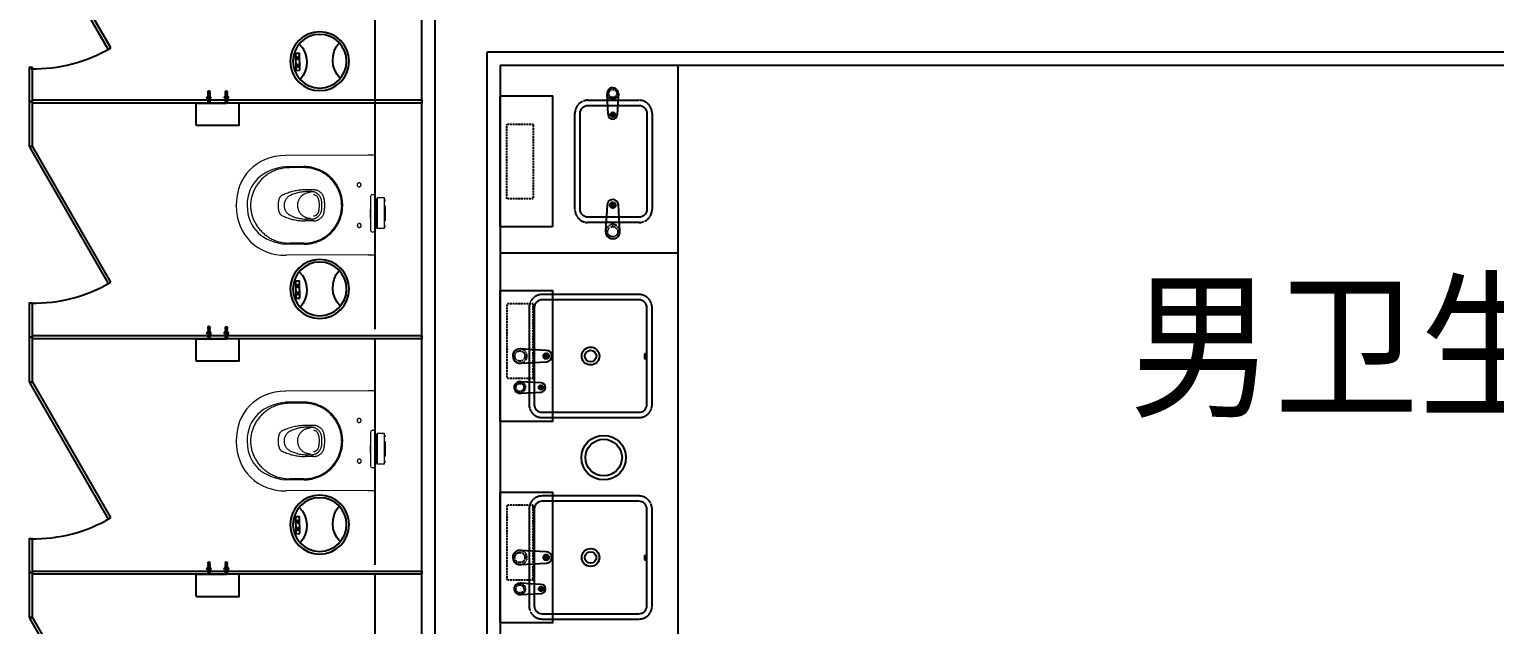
# Model space of a CAD drawing. Header units: millimetres. Extents: x 2508758 to 2608101, y 258149 to 386457.
# Drawn here: x 2526195 to 2531795, y 278274 to 280548 of the extents above; entities that cross this region are included whole.
import ezdxf

# ---------------------------------------------------------------- set-up
doc = ezdxf.new("R2010")
doc.units = ezdxf.units.MM
doc.header["$MEASUREMENT"] = 0
doc.linetypes.add('_DASH', pattern=[0.6, 0.4, -0.2])
doc.linetypes.add('DASH', pattern=[0.35, 0.25, -0.1])
doc.layers.get('0').update_dxf_attribs({"linetype": 'CONTINUOUS'})
for name, color, linetype in [('0-商铺线', 2, 'CONTINUOUS'), ('A-卫生洁具_隔断', 137, 'CONTINUOUS'), ('I-toilet', 3, 'CONTINUOUS'), ('I-toilet【卫生间】', 3, 'CONTINUOUS'), ('P-洁具', 137, 'CONTINUOUS'), ('w-洁具', 137, 'CONTINUOUS'), ('【立面、节点】尺寸标注', 3, 'CONTINUOUS'), ('完成面', 4, 'CONTINUOUS'), ('立面&节点', 7, 'CONTINUOUS')]:
    doc.layers.add(name, color=color, linetype=linetype)
doc.styles.add('黑体', font='simhei.ttf', dxfattribs={"width": 0.7})

# ---------------------------------------------------------------- blocks, each defined once
blk = doc.blocks.new('CXVCXBVCNVN')
at = {"layer": 'A-卫生洁具_隔断', "color": 8, "linetype": 'ByBlock'}
blk.add_arc((-67329.1, 427.2), 578.3, 268.8432, 300.5945, dxfattribs=at)
at = {"layer": 'w-洁具', "ltscale": 10}
blk.add_lwpolyline([(-67034.8, -70.6), (-67334.8, 449.1), (-67345.2, 443.1), (-67045.2, -76.6)], close=True, dxfattribs=at)
blk = doc.blocks.new('HG')
at = {"layer": 'P-洁具'}
blk.add_lwpolyline([(338885.7, 22093), (338950.5, 22093), (338950.5, 22077.7), (338885.7, 22077.7)], close=True, dxfattribs=at)
for centre, radius in [((338918.1, 22169.8), 112.5), ((338918.1, 22169.8), 102.5), ((338904.1, 22085.4), 4.28), ((338932.2, 22085.4), 4.28)]:
    blk.add_circle(centre, radius, dxfattribs=at)
for centre, start, end in [((338918.1, 22318.9), 226.7865, 313.2135), ((338918.1, 22020.7), 46.7865, 133.2135)]:
    blk.add_arc(centre, 99.4, start, end, dxfattribs=at)
blk = doc.blocks.new('XCVCCBVCVNB')
at = {"color": 3}
for points in [[(256542.9, 29652.9), (256460.5, 29652.9)], [(256460.5, 29652.9), (256460.5, 29537.3)], [(256542.7, 29652.9), (256542.8, 29652.9), (256542.8, 29652.9), (256542.8, 29652.9), (256542.9, 29652.9), (256543, 29652.9), (256543, 29652.9), (256543.1, 29652.9), (256543.1, 29652.9), (256543.2, 29652.9), (256543.3, 29652.9), (256543.3, 29652.9), (256543.4, 29652.9), (256543.4, 29652.8), (256543.5, 29652.8), (256543.6, 29652.8), (256543.6, 29652.8), (256543.6, 29652.8), (256543.7, 29652.8), (256543.7, 29652.7), (256543.8, 29652.7), (256543.8, 29652.7), (256543.9, 29652.7), (256544, 29652.6), (256544, 29652.6), (256544.1, 29652.6), (256544.1, 29652.5), (256544.2, 29652.5), (256544.2, 29652.5), (256544.3, 29652.4), (256544.3, 29652.4), (256544.4, 29652.4), (256544.4, 29652.3), (256544.4, 29652.3), (256544.5, 29652.3), (256544.5, 29652.2), (256544.6, 29652.2), (256544.6, 29652.1), (256544.7, 29652.1), (256544.7, 29652.1), (256544.7, 29652.1), (256544.8, 29652), (256544.8, 29652), (256544.9, 29651.9), (256544.9, 29651.9), (256544.9, 29651.8), (256545, 29651.8), (256545, 29651.7), (256545, 29651.7), (256545.1, 29651.6), (256545.1, 29651.6), (256545.1, 29651.5), (256545.2, 29651.5), (256545.2, 29651.4), (256545.2, 29651.4), (256545.3, 29651.3), (256545.3, 29651.3), (256545.3, 29651.2), (256545.3, 29651.2), (256545.3, 29651.2), (256545.3, 29651.1), (256545.4, 29651), (256545.4, 29651), (256545.4, 29650.9), (256545.4, 29650.9), (256545.4, 29650.8), (256545.4, 29650.7), (256545.5, 29650.7), (256545.5, 29650.6), (256545.5, 29650.6), (256545.5, 29650.5), (256545.5, 29650.4), (256545.5, 29650.4), (256545.5, 29650.4), (256545.5, 29650.3), (256545.5, 29650.3), (256545.5, 29650.2), (256545.5, 29650.1), (256545.5, 29650.1)], [(256545.5, 29650.1), (256545.5, 29490.7)], [(256460.5, 29487.9), (256460.5, 29537.3)], [(256542.7, 29487.9), (256460.5, 29487.9)], [(256460.5, 29487.9), (256460.5, 29487.8)], [(256545.5, 29490.7), (256545.5, 29490.7), (256545.5, 29490.6), (256545.5, 29490.6), (256545.5, 29490.5), (256545.5, 29490.4), (256545.5, 29490.4), (256545.5, 29490.4), (256545.5, 29490.3), (256545.5, 29490.3), (256545.5, 29490.2), (256545.5, 29490.1), (256545.4, 29490.1), (256545.4, 29490), (256545.4, 29490), (256545.4, 29489.9), (256545.4, 29489.8), (256545.4, 29489.8), (256545.3, 29489.7), (256545.3, 29489.7), (256545.3, 29489.6), (256545.3, 29489.6), (256545.3, 29489.5), (256545.3, 29489.5), (256545.2, 29489.4), (256545.2, 29489.4), (256545.2, 29489.3), (256545.1, 29489.3), (256545.1, 29489.2), (256545.1, 29489.2), (256545, 29489.1), (256545, 29489.1), (256545, 29489), (256544.9, 29489), (256544.9, 29488.9), (256544.9, 29488.9), (256544.8, 29488.8), (256544.8, 29488.8), (256544.7, 29488.8), (256544.7, 29488.7), (256544.7, 29488.7), (256544.6, 29488.7), (256544.6, 29488.6), (256544.5, 29488.6), (256544.5, 29488.6), (256544.4, 29488.5), (256544.4, 29488.5), (256544.4, 29488.4), (256544.3, 29488.4), (256544.3, 29488.4), (256544.2, 29488.3), (256544.2, 29488.3), (256544.1, 29488.3), (256544.1, 29488.2), (256544, 29488.2), (256544, 29488.2), (256543.9, 29488.2), (256543.8, 29488.1), (256543.8, 29488.1), (256543.7, 29488.1), (256543.7, 29488.1), (256543.6, 29488), (256543.6, 29488), (256543.6, 29488), (256543.5, 29488), (256543.4, 29488), (256543.4, 29488), (256543.3, 29487.9), (256543.3, 29487.9), (256543.2, 29487.9), (256543.1, 29487.9), (256543.1, 29487.9), (256543, 29487.9), (256543, 29487.9), (256542.9, 29487.9), (256542.8, 29487.9), (256542.8, 29487.9), (256542.8, 29487.9), (256542.7, 29487.9)], [(256545.5, 29490.7), (256545.5, 29490.6)]]:
    blk.add_lwpolyline(points, dxfattribs=at)
at = {"layer": 'I-toilet', "color": 8}
for points in [[(256414.1, 29604.2), (256419.1, 29607.1)], [(256414.1, 29604.2), (256414.1, 29604.1)], [(256419.6, 29600.9), (256414.1, 29604.2)], [(256414.5, 29607.9), (256416.5, 29608.5)], [(256414.5, 29607.9), (256414.5, 29605.6)], [(256414.5, 29605.6), (256414.6, 29605.6), (256414.7, 29605.7), (256414.8, 29605.8), (256414.9, 29605.8), (256415, 29605.9), (256415, 29605.9), (256415.1, 29606), (256415.2, 29606.1), (256415.3, 29606.1), (256415.4, 29606.2), (256415.5, 29606.3), (256415.6, 29606.3), (256415.7, 29606.4), (256415.8, 29606.4), (256415.9, 29606.5), (256416, 29606.6), (256416.1, 29606.6), (256416.2, 29606.7), (256416.3, 29606.7), (256416.4, 29606.7), (256416.5, 29606.8)], [(256414.5, 29604.8), (256414.5, 29605.6)], [(256414.5, 29604.8), (256446, 29604.8)], [(256414.5, 29603.5), (256414.5, 29600.3)], [(256416.5, 29603.5), (256414.5, 29603.5)], [(256416.5, 29599.7), (256414.5, 29600.3)], [(256416.5, 29608.5), (256418.3, 29608.5)], [(256416.5, 29608.5), (256416.5, 29606.8)], [(256416.5, 29606.8), (256460.1, 29606.8)], [(256416.5, 29604.8), (256416.5, 29603.5)], [(256416.5, 29603.5), (256446.8, 29603.5)], [(256416.5, 29603.5), (256416.5, 29599.7)], [(256418.3, 29599.7), (256416.5, 29599.7)], [(256418.3, 29608.5), (256418.3, 29607.3)], [(256418.3, 29607.3), (256420.2, 29607.3)], [(256418.3, 29600.9), (256418.3, 29599.7)], [(256420.2, 29600.9), (256418.3, 29600.9)], [(256419, 29603.5), (256419, 29604.8)], [(256419.1, 29607.1), (256419.6, 29607.4)], [(256419.6, 29607.4), (256419.1, 29607)], [(256419.1, 29607), (256419.1, 29607)], [(256419.6, 29607.4), (256420.3, 29607.4)], [(256419.6, 29600.9), (256419.6, 29607.4)], [(256419.6, 29607.1), (256419.6, 29607.4)], [(256460.1, 29600.9), (256419.6, 29600.9)], [(256420.2, 29607.3), (256421.5, 29608.5)], [(256421.5, 29599.7), (256420.2, 29600.9)], [(256420.3, 29607.4), (256460.1, 29607.4)], [(256421.5, 29608.5), (256423.4, 29608.5)], [(256423.4, 29599.7), (256421.5, 29599.7)], [(256423.2, 29606.8), (256425.3, 29604.8)], [(256423.4, 29608.5), (256423.4, 29607.3)], [(256423.4, 29607.3), (256425.3, 29607.3)], [(256423.4, 29600.9), (256423.4, 29599.7)], [(256425.3, 29607.3), (256426.6, 29608.5)], [(256426.6, 29599.7), (256425.3, 29600.9)], [(256426.6, 29608.5), (256428.5, 29608.5)], [(256428.5, 29599.7), (256426.6, 29599.7)], [(256428.5, 29608.5), (256428.5, 29607.3)], [(256428.5, 29607.3), (256430.4, 29607.3)], [(256428.5, 29600.9), (256428.5, 29599.7)], [(256430.4, 29607.3), (256431.6, 29608.5)], [(256431.6, 29599.7), (256430.4, 29600.9)], [(256431.6, 29608.5), (256433.5, 29608.5)], [(256433.5, 29599.7), (256431.6, 29599.7)], [(256441.2, 29613), (256433.5, 29608.6)], [(256433.5, 29607.4), (256441.8, 29612.1)], [(256433.5, 29608.5), (256433.5, 29608.1)], [(256433.5, 29608.1), (256433.5, 29607.3)], [(256433.5, 29607.3), (256435.5, 29607.3)], [(256433.5, 29600.9), (256433.5, 29599.7)], [(256433.5, 29600.9), (256441.8, 29596.2)], [(256441.2, 29595.2), (256433.5, 29599.7)], [(256434.6, 29606.8), (256436.6, 29604.8)], [(256435.5, 29607.3), (256436.7, 29608.5)], [(256436.7, 29599.7), (256435.5, 29600.9)], [(256436.7, 29608.5), (256460.1, 29608.5)], [(256460.1, 29599.7), (256436.7, 29599.7)], [(256438.7, 29600.9), (256437.9, 29600.9)], [(256441.3, 29600.9), (256439.2, 29600.9)], [(256441.8, 29612.1), (256441.2, 29613)], [(256441.8, 29596.2), (256441.2, 29595.2)], [(256442.2, 29600.9), (256441.3, 29600.9)], [(256444.7, 29600.9), (256442.6, 29600.9)], [(256445.5, 29600.9), (256444.7, 29600.9)], [(256446, 29606.8), (256447.2, 29605.6)], [(256446, 29604.8), (256446, 29604.8), (256446.1, 29604.9), (256446.1, 29604.9), (256446.1, 29605), (256446.2, 29605), (256446.2, 29605), (256446.3, 29605.1), (256446.3, 29605.1), (256446.3, 29605.1), (256446.3, 29605.2), (256446.4, 29605.2), (256446.4, 29605.3), (256446.5, 29605.3), (256446.5, 29605.3), (256446.6, 29605.4), (256446.6, 29605.4), (256446.7, 29605.4), (256446.7, 29605.5), (256446.8, 29605.5), (256446.8, 29605.6)], [(256446.8, 29604.8), (256446, 29604.8)], [(256460.1, 29605.6), (256446.8, 29605.6)], [(256446.8, 29605.6), (256446.8, 29604.8)], [(256446.8, 29604.8), (256446.8, 29604)], [(256460.1, 29604.5), (256459.8, 29604.5), (256459.4, 29604.4), (256459.1, 29604.4), (256458.7, 29604.4), (256458.4, 29604.3), (256458.1, 29604.3), (256457.8, 29604.3), (256457.4, 29604.2), (256457, 29604.2), (256456.7, 29604.2), (256456.4, 29604.2), (256456.1, 29604.2), (256455.7, 29604.2), (256455.3, 29604.1), (256455, 29604.1), (256454.7, 29604.1), (256454.4, 29604.1), (256454, 29604.1), (256453.7, 29604), (256453.3, 29604), (256453, 29604), (256452.6, 29604), (256452.3, 29604), (256452, 29604), (256451.6, 29604), (256451.2, 29604), (256450.9, 29604), (256450.6, 29604), (256450.3, 29604), (256449.9, 29604), (256449.5, 29604), (256449.2, 29604), (256448.9, 29604), (256448.5, 29604), (256448.2, 29604), (256447.9, 29604), (256447.5, 29604), (256447.2, 29604), (256446.8, 29604)], [(256446.8, 29604), (256446.8, 29603.5)], [(256457.3, 29606.8), (256458.6, 29605.6)], [(256460.1, 29606.8), (256460.1, 29608.5)], [(256460.1, 29605.6), (256460.1, 29606.8)], [(256460.1, 29605.6), (256460.1, 29604.5)], [(256460.1, 29599.7), (256460.1, 29604.5)], [(256414.1, 29537.3), (256419.2, 29540.2)], [(256419.7, 29534.1), (256414.1, 29537.3)], [(256414.6, 29541.1), (256416.5, 29541.7)], [(256414.6, 29541.1), (256414.6, 29538.7)], [(256414.6, 29538.7), (256414.7, 29538.8), (256414.8, 29538.9), (256414.9, 29538.9), (256415, 29539), (256415, 29539.1), (256415.1, 29539.1), (256415.2, 29539.2), (256415.3, 29539.2), (256415.4, 29539.3), (256415.5, 29539.4), (256415.6, 29539.4), (256415.7, 29539.5), (256415.8, 29539.5), (256415.8, 29539.6), (256415.9, 29539.7), (256416, 29539.7), (256416.1, 29539.8), (256416.2, 29539.8), (256416.3, 29539.9), (256416.4, 29539.9), (256416.5, 29540)], [(256414.6, 29537.9), (256414.6, 29538.7)], [(256414.6, 29537.9), (256446.1, 29537.9)], [(256414.6, 29536.6), (256414.6, 29533.5)], [(256416.5, 29536.6), (256414.6, 29536.6)], [(256416.5, 29532.9), (256414.6, 29533.5)], [(256416.5, 29541.7), (256418.4, 29541.7)], [(256416.5, 29541.7), (256416.5, 29540)], [(256416.5, 29540), (256460.2, 29540)], [(256416.5, 29537.9), (256416.5, 29536.6)], [(256416.5, 29536.6), (256416.5, 29532.9)], [(256416.5, 29536.6), (256446.9, 29536.6)], [(256418.4, 29532.9), (256416.5, 29532.9)], [(256418.4, 29541.7), (256418.4, 29540.5)], [(256418.4, 29540.5), (256420.3, 29540.5)], [(256418.4, 29534.1), (256418.4, 29532.9)], [(256420.3, 29534.1), (256418.4, 29534.1)], [(256419.7, 29540.5), (256419.1, 29540.2)], [(256419.1, 29540.2), (256419.2, 29540.2)], [(256419.1, 29536.6), (256419.1, 29537.9)], [(256419.2, 29540.3), (256419.7, 29540.5)], [(256419.7, 29540.5), (256420.4, 29540.5)], [(256419.7, 29534.1), (256419.7, 29540.5)], [(256419.7, 29540.2), (256419.7, 29540.5)], [(256460.2, 29534.1), (256419.7, 29534.1)], [(256420.3, 29540.5), (256421.6, 29541.7)], [(256421.6, 29532.9), (256420.3, 29534.1)], [(256420.4, 29540.5), (256460.2, 29540.5)], [(256421.6, 29541.7), (256423.5, 29541.7)], [(256423.5, 29532.9), (256421.6, 29532.9)], [(256423.3, 29540), (256425.4, 29537.9)], [(256423.5, 29541.7), (256423.5, 29540.5)], [(256423.5, 29540.5), (256425.4, 29540.5)], [(256423.5, 29534.1), (256423.5, 29532.9)], [(256425.4, 29540.5), (256426.6, 29541.7)], [(256426.6, 29532.9), (256425.4, 29534.1)], [(256426.6, 29541.7), (256428.5, 29541.7)], [(256428.5, 29532.9), (256426.6, 29532.9)], [(256428.5, 29541.7), (256428.5, 29540.5)], [(256428.5, 29540.5), (256430.5, 29540.5)], [(256428.5, 29534.1), (256428.5, 29532.9)], [(256430.5, 29540.5), (256431.7, 29541.7)], [(256431.7, 29532.9), (256430.5, 29534.1)], [(256431.7, 29541.7), (256433.6, 29541.7)], [(256433.6, 29532.9), (256431.7, 29532.9)], [(256441.3, 29546.2), (256433.6, 29541.8)], [(256433.6, 29540.5), (256441.8, 29545.3)], [(256433.6, 29541.7), (256433.6, 29541.3)], [(256433.6, 29541.3), (256433.6, 29540.5)], [(256433.6, 29540.5), (256435.5, 29540.5)], [(256433.6, 29534.1), (256433.6, 29532.9)], [(256433.6, 29534.1), (256441.8, 29529.4)], [(256441.3, 29528.4), (256433.6, 29532.9)], [(256434.7, 29540), (256436.7, 29537.9)], [(256435.5, 29540.5), (256436.8, 29541.7)], [(256436.8, 29532.9), (256435.5, 29534.1)], [(256436.8, 29541.7), (256460.2, 29541.7)], [(256460.2, 29532.9), (256436.8, 29532.9)], [(256438.8, 29534.1), (256438, 29534.1)], [(256441.3, 29534.1), (256439.3, 29534.1)], [(256441.8, 29545.3), (256441.3, 29546.2)], [(256442.2, 29534.1), (256441.3, 29534.1)], [(256441.8, 29529.4), (256441.3, 29528.4)], [(256444.8, 29534.1), (256442.7, 29534.1)], [(256445.6, 29534.1), (256444.8, 29534.1)], [(256446, 29540), (256447.3, 29538.7)], [(256446.1, 29537.9), (256446.1, 29538), (256446.1, 29538), (256446.2, 29538.1), (256446.2, 29538.1), (256446.3, 29538.2), (256446.3, 29538.2), (256446.3, 29538.2), (256446.3, 29538.3), (256446.4, 29538.3), (256446.4, 29538.3), (256446.5, 29538.4), (256446.5, 29538.4), (256446.6, 29538.5), (256446.6, 29538.5), (256446.7, 29538.5), (256446.7, 29538.6), (256446.8, 29538.6), (256446.8, 29538.6), (256446.9, 29538.7), (256446.9, 29538.7)], [(256446.9, 29537.9), (256446.1, 29537.9)], [(256446.9, 29538.7), (256446.9, 29537.9)], [(256460.2, 29538.7), (256446.9, 29538.7)], [(256446.9, 29537.9), (256446.9, 29537.2)], [(256460.2, 29537.7), (256459.9, 29537.6), (256459.5, 29537.6), (256459.2, 29537.6), (256458.8, 29537.5), (256458.5, 29537.5), (256458.2, 29537.5), (256457.8, 29537.4), (256457.5, 29537.4), (256457.1, 29537.4), (256456.8, 29537.4), (256456.4, 29537.4), (256456.1, 29537.3), (256455.8, 29537.3), (256455.4, 29537.3), (256455.1, 29537.3), (256454.7, 29537.3), (256454.4, 29537.2), (256454.1, 29537.2), (256453.7, 29537.2), (256453.4, 29537.2), (256453, 29537.2), (256452.7, 29537.2), (256452.4, 29537.2), (256452, 29537.1), (256451.7, 29537.1), (256451.3, 29537.1), (256451, 29537.1), (256450.6, 29537.1), (256450.3, 29537.1), (256450, 29537.1), (256449.6, 29537.1), (256449.3, 29537.1), (256448.9, 29537.1), (256448.6, 29537.1), (256448.3, 29537.1), (256447.9, 29537.1), (256447.6, 29537.1), (256447.2, 29537.1), (256446.9, 29537.2)], [(256446.9, 29537.2), (256446.9, 29536.6)], [(256457.4, 29540), (256458.6, 29538.7)], [(256460.2, 29540), (256460.2, 29541.7)], [(256460.2, 29538.7), (256460.2, 29540)], [(256460.2, 29538.7), (256460.2, 29537.7)], [(256460.2, 29532.9), (256460.2, 29537.7)]]:
    blk.add_lwpolyline(points, dxfattribs=at)
blk = doc.blocks.new('CW763FVB')
at = {"layer": 'w-洁具', "lineweight": 9}
blk.add_line((101.3, 190.3), (99.7, -190.3), dxfattribs=at)
for points in [[(125.8, 190.4), (101.3, 190.3)], [(125.8, 190.4), (439.8, 190.4)], [(370.8, 148.2), (366.7, 148.2), (362.6, 148), (358.4, 147.8), (354.3, 147.3), (350.2, 146.8), (346, 146.1), (341.9, 145.4), (337.9, 144.5), (333.8, 143.5), (329.8, 142.4), (325.9, 141.3), (321.9, 140), (318, 138.5), (314.2, 136.9), (310.4, 135.4), (306.6, 133.6), (302.9, 131.7), (299.2, 129.8), (295.7, 127.7), (292.1, 125.5), (288.6, 123.3), (285.2, 120.9), (281.8, 118.5), (278.6, 115.9), (275.3, 113.2), (272.2, 110.6), (269.2, 107.8), (266.2, 104.9), (263.3, 101.8), (260.5, 98.8), (257.8, 95.7), (255.1, 92.4), (252.5, 89.1), (250.1, 85.7), (247.7, 82.4), (245.5, 78.9), (243.4, 75.3), (241.3, 71.7), (239.4, 68.1), (237.5, 64.3), (235.8, 60.6), (234.1, 56.7), (232.5, 52.9), (231.1, 49), (229.9, 45), (228.6, 41), (227.5, 37), (226.5, 33), (225.6, 29), (225, 24.8), (224.3, 20.7), (223.7, 16.5), (223.4, 12.4), (223.1, 8.3), (222.8, 4.1), (222.8, 0)], [(370.8, 144.2), (366.8, 144.2), (362.8, 144), (358.8, 143.8), (354.7, 143.3), (350.7, 142.9), (346.7, 142.2), (342.7, 141.5), (338.8, 140.6), (334.9, 139.6), (330.9, 138.6), (327, 137.4), (323.2, 136.2), (319.5, 134.8), (315.8, 133.2), (312, 131.7), (308.4, 130), (304.7, 128.1), (301.1, 126.2), (297.7, 124.2), (294.2, 122.2), (290.8, 120), (287.5, 117.6), (284.3, 115.3), (281, 112.8), (277.9, 110.2), (274.9, 107.5), (271.9, 104.9), (269, 102), (266.2, 99), (263.5, 96.1), (260.8, 93), (258.2, 90), (255.8, 86.8), (253.4, 83.5), (251.1, 80.2), (248.9, 76.7), (246.8, 73.3), (244.8, 69.7), (242.9, 66.2), (241, 62.6), (239.4, 58.9), (237.8, 55.2), (236.4, 51.4), (234.9, 47.6), (233.7, 43.8), (232.4, 39.9), (231.4, 36), (230.4, 32.1), (229.6, 28.2), (228.9, 24.1), (228.2, 20.1), (227.7, 16.1), (227.3, 12.1), (227.1, 8), (226.8, 4), (226.8, 0)], [(370.8, 148.2), (439.9, 148.2)], [(370.8, 144.2), (426.1, 144.2)], [(563.6, 54.1), (561.8, 57.9), (560, 61.6), (558.1, 65.3), (556.1, 68.9), (554, 72.4), (551.8, 76), (549.4, 79.4), (547.1, 82.8), (544.6, 86.1), (542, 89.3), (539.4, 92.6), (536.6, 95.6), (533.7, 98.6), (530.8, 101.6), (527.8, 104.4), (524.7, 107.2), (521.6, 109.9), (518.4, 112.5), (515, 114.9), (511.7, 117.4), (508.2, 119.7), (504.7, 122), (501.2, 124.1), (497.6, 126.1), (493.9, 128), (490.2, 129.8), (486.4, 131.6), (482.6, 133.1), (478.7, 134.7), (474.8, 136), (470.9, 137.4), (467, 138.6), (463, 139.6), (458.9, 140.6), (454.9, 141.4), (450.8, 142.2), (446.7, 142.9), (442.6, 143.3), (438.5, 143.8), (434.4, 144), (430.2, 144.2), (426.1, 144.2)], [(151.7, 78.1), (151.7, 78.1)], [(167.3, 77.6), (167.3, 78.6), (167.1, 79.5), (166.9, 80.3), (166.4, 81.2), (166, 81.9), (165.4, 82.6), (164.7, 83.3), (164.1, 83.9), (163.3, 84.3), (162.5, 84.6), (161.6, 85), (160.7, 85.1), (159.8, 85.2), (158.9, 85.1), (158, 85), (157.2, 84.6), (156.4, 84.3), (155.6, 83.9), (154.8, 83.3), (154.3, 82.6), (153.7, 81.9), (153.1, 81.2), (152.8, 80.3), (152.6, 79.5), (152.4, 78.6), (152.4, 77.6), (152.4, 76.7), (152.6, 75.8), (152.8, 75), (153.1, 74.1), (153.7, 73.3), (154.3, 72.7), (154.8, 72), (155.6, 71.4), (156.4, 71), (157.2, 70.7), (158, 70.3), (158.9, 70.2), (159.8, 70.1), (160.7, 70.2), (161.6, 70.3), (162.5, 70.7), (163.3, 71), (164.1, 71.4), (164.7, 72), (165.4, 72.7), (166, 73.3), (166.4, 74.1), (166.9, 75), (167.1, 75.8), (167.3, 76.7), (167.3, 77.6)], [(333.4, 59.1), (331.3, 59), (329.1, 58.9), (326.9, 58.6), (324.8, 58.1), (322.7, 57.7), (320.6, 57), (318.5, 56.2), (316.5, 55.3), (314.6, 54.4), (312.7, 53.3), (310.8, 52.2), (309.2, 50.9), (307.5, 49.5), (305.8, 48.1), (304.3, 46.5), (302.8, 44.9), (301.5, 43.2), (300.2, 41.5), (299.1, 39.6), (298, 37.7), (297, 35.8), (296.2, 33.7), (295.4, 31.6), (294.9, 29.6), (294.3, 27.5)], [(333.4, 59.1), (366.1, 59.1)], [(455.3, 38.1), (450.9, 40.2), (446.4, 42.3), (442, 44.2), (437.5, 45.9), (432.9, 47.6), (428.2, 49.2), (423.7, 50.6), (419, 52), (414.3, 53.2), (409.6, 54.3), (404.8, 55.3), (400, 56.2), (395.2, 57), (390.4, 57.6), (385.6, 58.1), (380.7, 58.6), (375.8, 58.9), (370.9, 59), (366.1, 59.1)], [(294.3, 27.5), (293.5, 23.6), (292.9, 19.7), (292.3, 15.8), (292, 11.8), (291.6, 7.9), (291.4, 3.9), (291.4, 0)], [(303.8, 19.8), (303.1, 16.4), (302.7, 13.1), (302.2, 9.7), (302, 6.9)], [(302.1, 8.3), (302.4, -10.7), (302.8, -14.2), (303.4, -17.6), (304, -20.9)], [(312.6, 38.5), (312.5, 38.3), (311.2, 36.7), (309.9, 34.9), (308.7, 33), (307.7, 31.1), (306.7, 29.2), (305.9, 27.2), (305.1, 25), (304.5, 23), (304, 20.9)], [(315.5, 25.7), (314.7, 22.6), (314, 19.4), (313.3, 16.2), (312.7, 13), (312.4, 9.7), (312.1, 6.5), (311.8, 3.3), (311.8, 0), (311.8, -3.2), (312.1, -6.5), (312.4, -9.8), (312.7, -13.1), (313.3, -16.2), (314, -19.4), (314.7, -22.6), (315.5, -25.8)], [(316.9, 42.7), (315.5, 41.5), (312.6, 38.5)], [(334.7, 40), (333.2, 40), (331.7, 39.8), (330.3, 39.6), (328.8, 39.1), (327.4, 38.7), (326, 38), (324.7, 37.3), (323.4, 36.5), (322.2, 35.7), (321, 34.7), (320, 33.5), (319, 32.4), (318.1, 31.2), (317.3, 30), (316.6, 28.6), (316.1, 27.2), (315.5, 25.7)], [(324.2, 47.8), (320.6, 45.6), (316.9, 42.7)], [(343.1, 52.5), (341, 52.5), (338.8, 52.3), (336.6, 52.1), (334.5, 51.6), (332.4, 51.1), (330.3, 50.4), (328.3, 49.7), (326.3, 48.9), (324.4, 47.8), (324.2, 47.8)], [(343.1, 52.5), (358.4, 52.5)], [(395.8, -1), (395.7, 1.3), (395.6, 3.8), (395.3, 6.1), (394.9, 8.5), (394.4, 10.8), (393.8, 13.1), (393, 15.4), (392.3, 17.7), (391.3, 19.8), (390.3, 21.9), (389.1, 24), (387.9, 26), (386.6, 28.1), (385.1, 30), (383.6, 31.7), (382, 33.5), (380.3, 35.2), (378.5, 36.9), (376.7, 38.3), (374.8, 39.8), (372.8, 41.1), (370.8, 42.4), (368.7, 43.5), (366.6, 44.6), (364.5, 45.5), (362.2, 46.3), (359.9, 47.1), (357.6, 47.6), (355.3, 48.2), (353, 48.5), (350.6, 48.8), (348.1, 49.1), (345.8, 49.1)], [(345.8, -49.1), (348.1, -49.1), (350.6, -48.9), (353, -48.6), (355.3, -48.2), (357.6, -47.7), (359.9, -47.1), (362.2, -46.4), (364.5, -45.5), (366.6, -44.6), (368.7, -43.5), (370.8, -42.4), (372.8, -41.1), (374.8, -39.8), (376.7, -38.3), (378.5, -36.9), (380.3, -35.2), (382, -33.6), (383.6, -31.9), (385.1, -30), (386.6, -28.1), (387.9, -26), (389.1, -24), (390.3, -21.9), (391.3, -19.8), (392.3, -17.7), (393, -15.4), (393.8, -13.1), (394.4, -10.8), (394.9, -8.5), (395.3, -6.2), (395.6, -3.8), (395.7, -1.3), (395.8, 1)], [(384.1, 50.3), (383.2, 50.5), (379.2, 51.1), (375, 51.6), (370.8, 52.1), (366.7, 52.3), (362.6, 52.5), (358.4, 52.5)], [(392.9, 48.5), (387.4, 49.7), (384.1, 50.3)], [(398.8, 47.1), (395.5, 48), (392.9, 48.5)], [(422.9, 38), (419.1, 39.7), (415.3, 41.4), (411.4, 42.9), (407.5, 44.3), (403.5, 45.6), (399.5, 46.8), (398.8, 47.1)], [(422.2, -38.3), (424.2, -37.4), (426.1, -36.3), (427.9, -35.1), (429.7, -33.9), (431.5, -32.5), (433.2, -31.1), (434.7, -29.6), (436.2, -28.1), (437.6, -26.4), (439, -24.6), (440.2, -22.8), (441.3, -20.9), (442.3, -19), (443.2, -17), (444.1, -15), (444.8, -13), (445.4, -10.9), (445.9, -8.7), (446.3, -6.6), (446.5, -4.4), (446.8, -2.2), (446.8, 0), (446.8, 2.1), (446.5, 4.4), (446.3, 6.5), (445.9, 8.7), (445.4, 10.8), (444.8, 12.9), (444.1, 15), (443.2, 17), (442.3, 19), (441.3, 20.9), (440.2, 22.8), (439, 24.6), (437.6, 26.3), (436.2, 27.9), (434.7, 29.6), (433.2, 31.1), (431.5, 32.5), (429.7, 33.9), (427.9, 35.1), (426.1, 36.3), (424.2, 37.3), (422.2, 38.3)], [(465.2, 26.8), (464.6, 28.3), (464, 29.6), (463.2, 31), (462.3, 32.3), (461.3, 33.4), (460.3, 34.5), (459.1, 35.6), (457.9, 36.5), (456.6, 37.3), (455.3, 38.1)], [(469.8, 0), (469.8, 3), (469.6, 6), (469.3, 9.1), (468.9, 12.1), (468.3, 15.1), (467.8, 18.1), (467, 21), (466.2, 24), (465.2, 26.8)], [(574.8, 0), (574.8, 3.9), (574.6, 7.9), (574.3, 11.8), (573.9, 15.9), (573.3, 19.8), (572.8, 23.7), (572, 27.6), (571.1, 31.5), (570.1, 35.3), (569.1, 39.1), (567.9, 42.9), (566.5, 46.7), (565.1, 50.4), (563.6, 54.1)], [(629.8, 0.2), (629.8, 0.2)], [(222.8, 0), (222.8, -4.1), (223.1, -8.3), (223.4, -12.5), (223.7, -16.7), (224.3, -20.7), (224.9, -24.8), (225.6, -29), (226.5, -33), (227.5, -37), (228.6, -41), (229.9, -45), (231.1, -49), (232.5, -52.9), (234.1, -56.8), (235.8, -60.6), (237.5, -64.4), (239.4, -68.1), (241.3, -71.8), (243.4, -75.3), (245.5, -78.9), (247.7, -82.4), (250.1, -85.9), (252.5, -89.2), (255.1, -92.4), (257.8, -95.7), (260.5, -98.8), (263.3, -101.8), (266.2, -104.9), (269.2, -107.8), (272.2, -110.6), (275.3, -113.3), (278.6, -115.9), (281.8, -118.5), (285.2, -121), (288.6, -123.3), (292.1, -125.5), (295.7, -127.7), (299.2, -129.8), (302.9, -131.7), (306.6, -133.6), (310.4, -135.4), (314.2, -137), (318, -138.5), (321.9, -140), (325.9, -141.3), (329.8, -142.5), (333.8, -143.5), (337.9, -144.5), (341.9, -145.4), (346, -146.2), (350.2, -146.8), (354.3, -147.3), (358.4, -147.8), (362.6, -148), (366.7, -148.2), (370.8, -148.2)], [(226.8, 0), (226.8, -4.1), (227.1, -8.3), (227.4, -12.4), (227.7, -16.5), (228.3, -20.7), (229, -24.8), (229.8, -28.8), (230.6, -32.9), (231.7, -36.9), (232.8, -40.9), (234, -44.8), (235.3, -48.7), (236.8, -52.7), (238.4, -56.6), (240, -60.3), (241.8, -64.1), (243.7, -67.8), (245.7, -71.3), (247.7, -74.9)], [(291.4, 0), (291.4, -3.9), (291.6, -8), (292, -11.8), (292.3, -15.8), (292.9, -19.7), (293.5, -23.6), (294.3, -27.5)], [(294.3, -27.5), (294.9, -29.6), (295.4, -31.6), (296.2, -33.6), (297, -35.7), (298, -37.7), (299, -39.5), (300.1, -41.4), (301.5, -43.2), (302.8, -44.8), (304.1, -46.4), (305.7, -48), (307.3, -49.4), (309, -50.8), (310.7, -52), (312.5, -53.2), (314.4, -54.3), (316.3, -55.2), (318.3, -56.1), (320.3, -56.9), (322.3, -57.6), (324.5, -58.1), (326.6, -58.5), (328.7, -58.8)], [(304, -20.9), (304.5, -23), (305.1, -25), (305.9, -27.2), (306.7, -29.2), (307.7, -31.1), (308.7, -33), (309.9, -34.9), (311.2, -36.7), (312.5, -38.3), (314, -40), (315.5, -41.5), (317.1, -42.9), (318.8, -44.4), (320.6, -45.6), (322.5, -46.8), (324.4, -47.8), (326.3, -48.9), (328.3, -49.8), (330.3, -50.5), (332.4, -51.1), (334.5, -51.6), (336.6, -52.1), (338.8, -52.3), (341, -52.5), (343.1, -52.7)], [(315.5, -25.8), (316.1, -27.2), (316.6, -28.6), (317.3, -30), (318.1, -31.2), (319, -32.4), (320, -33.6), (321, -34.7), (322.2, -35.7), (323.4, -36.6), (324.7, -37.4), (326, -38.1), (327.4, -38.7), (328.8, -39.1), (330.3, -39.6), (331.7, -39.8), (333.2, -40), (334.7, -40.1)], [(342.9, -52.7), (339.8, -52.7)], [(343.1, -52.7), (358.4, -52.7)], [(358.4, -52.7), (362.6, -52.5), (366.7, -52.3), (370.8, -52.1), (375, -51.6), (379.2, -51.2), (383.2, -50.5), (387.4, -49.8), (391.5, -48.9), (395.5, -48), (399.5, -46.8), (403.6, -45.6), (407.5, -44.3), (411.4, -42.9), (415.3, -41.4), (419.1, -39.7), (422.9, -38)], [(366.1, -59.2), (370.9, -59), (375.9, -58.9), (380.7, -58.6), (385.6, -58.1), (390.4, -57.7), (395.2, -57), (400, -56.2), (404.8, -55.3), (409.6, -54.3), (414.3, -53.2), (419, -52), (423.7, -50.6), (428.2, -49.2), (432.9, -47.6), (437.5, -45.9), (442, -44.2), (446.4, -42.3), (450.9, -40.3), (455.3, -38.1)], [(422.1, -38.3), (420.3, -39.3)], [(426.1, -144.3), (430.2, -144.2), (434.4, -144), (438.5, -143.8), (442.6, -143.3), (446.7, -142.9), (450.8, -142.2), (454.9, -141.5), (458.9, -140.6), (463, -139.6), (467, -138.6), (470.9, -137.4), (474.8, -136), (478.7, -134.7), (482.6, -133.1), (486.4, -131.6), (490.2, -129.9), (493.9, -128), (497.6, -126.1), (501.2, -124.1), (504.7, -122), (508.2, -119.7), (511.7, -117.4), (515, -115), (518.4, -112.5), (521.6, -109.9), (524.7, -107.2), (527.7, -104.4), (530.8, -101.6), (533.7, -98.6), (536.6, -95.6), (539.4, -92.6), (542, -89.3), (544.6, -86.1), (547.1, -82.8), (549.4, -79.5), (551.8, -76), (554, -72.5), (556.1, -68.9), (558.1, -65.3), (560, -61.6), (561.8, -57.9), (563.6, -54.1)], [(455.3, -38.1), (456.6, -37.4), (457.9, -36.6), (459.1, -35.6), (460.3, -34.5), (461.3, -33.4), (462.3, -32.3), (463.2, -31), (464, -29.7), (464.6, -28.3), (465.2, -26.8)], [(465.2, -26.8), (466.2, -24), (467, -21.1), (467.8, -18.1), (468.3, -15.1), (468.9, -12.2), (469.3, -9.2), (469.6, -6), (469.8, -3), (469.8, 0)], [(563.6, -54.1), (565.1, -50.4), (566.5, -46.7), (567.9, -42.9), (569.1, -39.2), (570.1, -35.3), (571.1, -31.5), (572, -27.6), (572.8, -23.7), (573.3, -19.8), (573.9, -15.9), (574.3, -12), (574.6, -7.9), (574.8, -4), (574.8, 0)], [(587.8, 0), (587.8, 0)], [(587.8, 0), (587.8, 0)], [(629.8, -0.2), (629.8, -2.1)], [(167.3, -77.7), (167.3, -76.7), (167.1, -75.8), (166.9, -75), (166.4, -74.1), (166, -73.3), (165.4, -72.7), (164.7, -72), (164.1, -71.4), (163.3, -71), (162.5, -70.7), (161.6, -70.3), (160.7, -70.2), (159.8, -70.1), (158.9, -70.2), (158, -70.3), (157.2, -70.7), (156.4, -71), (155.6, -71.4), (154.8, -72), (154.3, -72.7), (153.7, -73.3), (153.1, -74.1), (152.8, -75), (152.6, -75.8), (152.4, -76.7), (152.4, -77.7), (152.4, -78.6), (152.6, -79.5), (152.8, -80.3), (153.1, -81.2), (153.7, -81.9), (154.3, -82.6), (154.8, -83.3), (155.6, -83.9), (156.4, -84.3), (157.2, -84.6), (158, -85), (158.9, -85.1), (159.8, -85.2), (160.7, -85.1), (161.6, -85), (162.5, -84.6), (163.3, -84.3), (164.1, -83.9), (164.7, -83.3), (165.4, -82.6), (166, -81.9), (166.4, -81.2), (166.9, -80.3), (167.1, -79.5), (167.3, -78.6), (167.3, -77.7)], [(247.7, -74.9), (250.1, -78.6), (252.4, -82.2), (255, -85.6), (257.6, -89.1), (260.2, -92.4), (263, -95.7), (265.9, -98.9)], [(265.9, -98.9), (268.8, -101.8), (271.6, -104.6), (274.7, -107.4), (277.7, -110.1), (280.8, -112.7), (284, -115.1), (287.3, -117.5), (290.6, -119.8), (294.1, -122.1), (297.4, -124.2), (301, -126.2), (304.6, -128.1), (308.2, -129.9), (311.8, -131.6), (315.5, -133.3), (319.3, -134.7), (323.1, -136.2), (327, -137.4), (330.8, -138.6), (334.8, -139.6), (338.7, -140.6), (342.7, -141.5), (346.6, -142.2), (350.6, -142.9), (354.6, -143.3), (358.6, -143.8), (362.8, -144), (366.8, -144.2), (370.8, -144.3)], [(328.7, -58.8), (331.1, -59), (333.4, -59.2)], [(333.4, -59.2), (366.1, -59.2)], [(370.8, -144.3), (426.1, -144.3)], [(370.8, -148.2), (439.9, -148.2)], [(99.7, -190.3), (125.8, -190.4)], [(125.8, -190.4), (439.8, -190.4)]]:
    blk.add_lwpolyline(points, dxfattribs=at)
for points in [[(629.8, 0), (629.8, 113.6), (548, 190.4), (439.9, 190.4)], [(587.8, 0), (587.8, 88.1), (526.4, 139.8), (439.8, 148.2)], [(439.9, -190.4), (554.9, -190.4), (629.8, -108.2), (629.8, 0)], [(439.9, -148.2), (526.4, -139.8), (587.9, -86.9), (587.9, 0)]]:
    blk.add_open_spline(points, degree=3, dxfattribs=at)
blk = doc.blocks.new('cxvcbcbvn')
at = {"layer": 'w-洁具', "color": 137, "lineweight": 9}
for points in [[(101344.7, 29923.4), (101342.8, 29923.4), (101342.8, 29916.4), (101345.1, 29916.4)], [(101370.9, 29930.5), (101345.1, 29930.5), (101345.1, 29812.1), (101370.9, 29812.1), (101370.9, 29930.5)], [(101375.5, 29906.7), (101372.8, 29906.7), (101372.8, 29899.5), (101376, 29899.5)], [(101377.7, 29924), (101377.7, 29926.3), (101373.3, 29926.3), (101373.3, 29913.8), (101375.7, 29913.8)], [(101380.6, 29923.8), (101376, 29923.8), (101376, 29817.2), (101381, 29817.2)], [(101388.3, 29943), (101382.9, 29943), (101381.9, 29943), (101381.2, 29943), (101381, 29943)], [(101381, 29943), (101381, 29942.6), (101381, 29941.7), (101381, 29940.3), (101381, 29938.1), (101381, 29935.6), (101381, 29932.6), (101381, 29929.1), (101381, 29925.3), (101381, 29921.1), (101381, 29916.4), (101381, 29906.5), (101381, 29895.6), (101381, 29884.1), (101381, 29860.6), (101381, 29848.9), (101381, 29837.9), (101381, 29827.7), (101381, 29822.9), (101381, 29818.5), (101381, 29814.5), (101381, 29810.8), (101381, 29807.5), (101381, 29804.7), (101381, 29802.2), (101381, 29800.5), (101381, 29799.2), (101381, 29798.6)], [(101344.7, 29899.5), (101341.6, 29899.5), (101341.6, 29842.5), (101345.1, 29842.5)], [(101397.8, 29884.2), (101397.6, 29884.6), (101397.2, 29884.7)], [(101397.8, 29884.2), (101397.6, 29884.6), (101397.2, 29884.7)], [(101397.2, 29851.7), (101397.6, 29851.8), (101397.8, 29852.2)], [(101397.2, 29851.7), (101397.6, 29851.8), (101397.8, 29852.2)], [(101397.8, 29853.4), (101397.8, 29885.3)], [(101397.8, 29885.3), (101397.8, 29853.4)], [(101344.7, 29824.6), (101342.8, 29824.6), (101342.8, 29817.5), (101345.1, 29817.5)], [(101375.1, 29841.8), (101372.8, 29841.8), (101372.8, 29834.8), (101375.8, 29834.8)], [(101377.4, 29817.1), (101377.4, 29815), (101373.3, 29815), (101373.3, 29828.3), (101375.7, 29828.3)], [(101381, 29798.6), (101381.2, 29798.5), (101382.1, 29798.5), (101383.4, 29798.5), (101386.6, 29798.5), (101389.6, 29798.5), (101390.6, 29798.5)]]:
    blk.add_lwpolyline(points, dxfattribs=at)
for points in [[(101395.9, 29935.9), (101395.4, 29940.5), (101392.7, 29943.1), (101388.3, 29943)], [(101395.9, 29805.1), (101395.9, 29848.7), (101395.9, 29892.3), (101395.9, 29935.9)], [(101390.6, 29798.5), (101394.4, 29799.9), (101396.2, 29803.3), (101395.9, 29807.5)]]:
    blk.add_open_spline(points, degree=3, dxfattribs=at)
blk = doc.blocks.new('CXBVCBVCB')
at = {"layer": 'w-洁具'}
h = blk.add_hatch(dxfattribs=at)
h.set_pattern_fill('HONEY', color=251, scale=1.2, angle=90)
h.set_pattern_definition([(90, (348553.588, -1947592.7553), (-1.649778, 2.8575), [1.905, -3.81]), (210, (348553.588, -1947592.7553), (-1.6497785913, -2.8574996586), [1.905, -3.81]), (150, (348553.588, -1947592.7553), (-3.2995565913, 3.414e-07), [-3.81, 1.905])])
edge = h.paths.add_edge_path()
edge.add_arc((10602.3, 4973.5), 8.76, 90, 450)
h = blk.add_hatch(dxfattribs=at)
h.set_pattern_fill('HONEY', color=251, scale=1.5, angle=90)
h.set_pattern_definition([(90, (433161.416, -2435754.5037), (-2.0622225, 3.571875), [2.38125, -4.7625]), (210, (433161.416, -2435754.5037), (-2.0622232391, -3.5718745733), [2.38125, -4.7625]), (150, (433161.416, -2435754.5037), (-4.1244457391, 4.267e-07), [-4.7625, 2.38125])])
edge = h.paths.add_edge_path()
edge.add_arc((10722.3, 4953.3), 11, 90, 450)
at = {"layer": 'P-洁具'}
blk.add_open_spline([(10731.8, 4575.2), (10731.8, 4573.5), (10727.4, 4572.1), (10721.9, 4572.1), (10716.5, 4572.1), (10712, 4573.5), (10712, 4575.2), (10712, 4576.9), (10716.5, 4578.3), (10721.9, 4578.3), (10727.4, 4578.3), (10731.8, 4576.9), (10731.8, 4575.2)], degree=3, knots=[0, 0, 0, 0, 1, 1, 1, 2, 2, 2, 3, 3, 3, 4, 4, 4, 4], dxfattribs=at)
at = {"layer": 'w-洁具'}
for p, q in [((10580.5, 5054.2), (10584.9, 4972.6)), ((10619.6, 4973.5), (10624.1, 5053.2)), ((10695, 5054.2), (10700.6, 4952.2)), ((10744, 4953.3), (10749.5, 5052.9))]:
    blk.add_line(p, q, dxfattribs=at)
at = {"layer": 'w-洁具', "linetype": 'DASH'}
blk.add_lwpolyline([(10907.3, 5018.9), (10537.3, 5018.9, 0.414214), (10487.3, 4968.9), (10487.3, 4598.9, 0.414214), (10537.3, 4548.9), (10907.3, 4548.9, 0.414214), (10957.3, 4598.9), (10957.3, 4968.9, 0.414214)], format="xyb", close=True, dxfattribs=at)
at = {"layer": 'w-洁具', "color": 2}
blk.add_lwpolyline([(10907.3, 4998.9), (10537.3, 4998.9, 0.414214), (10507.3, 4968.9), (10507.3, 4598.9, 0.414214), (10537.3, 4568.9), (10907.3, 4568.9, 0.414214), (10937.3, 4598.9), (10937.3, 4968.9, 0.414214)], format="xyb", close=True, dxfattribs=at)
at = {"layer": 'w-洁具', "color": 251, "linetype": 'DASH', "ltscale": 0.2}
for centre, radius in [((10602.3, 5054.2), 15.7), ((10722.3, 5054.2), 19.7)]:
    blk.add_circle(centre, radius, dxfattribs=at)
at = {"layer": 'w-洁具', "color": 251}
for centre, radius in [((10602.3, 4973.5), 8.76), ((10722.3, 4953.3), 11)]:
    blk.add_circle(centre, radius, dxfattribs=at)
at = {"layer": 'w-洁具'}
for radius in [34, 22]:
    blk.add_circle((10722.3, 4783.9), radius, dxfattribs=at)
for centre, radius, start, end in [((10602.3, 5054.2), 21.8, 357.1535, 185.6324), ((10722.3, 5054.2), 27.3, 357.1535, 185.6324), ((10602.3, 4973.5), 17.4, 182.8162, 0), ((10722.3, 4953.3), 21.7, 182.8162, 0)]:
    blk.add_arc(centre, radius, start, end, dxfattribs=at)
at = {"layer": 'w-洁具', "color": 251, "linetype": 'DASH', "ltscale": 0.2}
for centre, radius in [((10602.3, 5054.2), 21.8), ((10722.3, 5054.2), 27.3)]:
    blk.add_arc(centre, radius, 180, 357.1535, dxfattribs=at)
blk = doc.blocks.new('CXVCBVCBV')
at = {"layer": 'w-洁具', "color": 4}
blk.add_lwpolyline([(11521.1, 2834), (11521.1, 2634), (11021.1, 2634), (11021.1, 2834)], close=True, dxfattribs=at)
at = {"layer": 'w-洁具', "color": 3, "linetype": '_DASH'}
blk.add_lwpolyline([(11186.1, 2709), (11471.1, 2709), (11471.1, 2809), (11186.1, 2809)], close=True, dxfattribs=at)
at = {"layer": '【立面、节点】尺寸标注', "color": 250}
blk.add_blockref('CXBVCBVCB', (548.9, -2294.8), dxfattribs=at)
blk = doc.blocks.new('CXBVCBVN')
at = {"layer": 'w-洁具', "color": 6}
blk.add_circle((2439709.9, 422029.1), 85, dxfattribs=at)
at = {"layer": '立面&节点', "color": 251}
blk.add_circle((2439709.9, 422029.1), 70, dxfattribs=at)

msp = doc.modelspace()

# ---------------------------------------------------------------- hatches: boundary and pattern name
at = {"layer": 'w-洁具'}
h = msp.add_hatch(dxfattribs=at)
h.set_pattern_fill('HONEY', color=251, scale=1.2, angle=270)
h.set_pattern_definition([(270, (2188737.5181, 2232431.5285), (1.649778, -2.8575), [1.905, -3.81]), (30, (2188737.5181, 2232431.5285), (1.6497785913, 2.8574996586), [1.905, -3.81]), (330, (2188737.5181, 2232431.5285), (3.2995565913, -3.414e-07), [-3.81, 1.905])])
edge = h.paths.add_edge_path()
edge.add_arc((2528424.1, 280222.4), 8.76, -630, -270, ccw=False)
h = msp.add_hatch(dxfattribs=at)
h.set_pattern_fill('HONEY', color=251, scale=1.5, angle=90)
h.set_pattern_definition([(90, (2955353.7122, -2160468.4549), (-2.0622225, 3.571875), [2.38125, -4.7625]), (210, (2955353.7122, -2160468.4549), (-2.0622232391, -3.5718745733), [2.38125, -4.7625]), (150, (2955353.7122, -2160468.4549), (-4.1244457391, 4.267e-07), [-4.7625, 2.38125])])
edge = h.paths.add_edge_path()
edge.add_arc((2528424.1, 279876.3), 11, -450, -90)

# ---------------------------------------------------------------- linework, layer by layer
for p, q in [((2527744.6, 281186.5), (2527744.6, 273910.5)), ((2532044.6, 280460.5), (2527944.6, 280460.5)), ((2527944.6, 277260.5), (2527944.6, 280460.5))]:
    msp.add_line(p, q)
at = {"layer": 'I-toilet【卫生间】', "color": 3}
for points in [[(2526206.6, 280402.1), (2526194.6, 280402.1), (2526194.6, 280272.5), (2526206.6, 280272.5)], [(2526206.6, 280272.5), (2526194.6, 280272.5), (2526194.6, 280102.1), (2526206.6, 280102.1)], [(2526206.6, 279502), (2526194.6, 279502), (2526194.6, 279372.4), (2526206.6, 279372.4)], [(2526206.6, 279372.4), (2526194.6, 279372.4), (2526194.6, 279202), (2526206.6, 279202)], [(2526206.6, 278602.2), (2526194.6, 278602.2), (2526194.6, 278472.6), (2526206.6, 278472.6)], [(2526206.6, 278472.6), (2526194.6, 278472.6), (2526194.6, 278302.2), (2526206.6, 278302.2)]]:
    msp.add_lwpolyline(points, close=True, dxfattribs=at)
at = {"layer": 'I-toilet【卫生间】', "color": 3, "linetype": 'ByBlock'}
for points in [[(2527694.6, 280278.5), (2527694.6, 280266.5), (2526206.6, 280266.5), (2526206.6, 280278.5)], [(2527694.6, 279378.4), (2527694.6, 279366.4), (2526206.6, 279366.4), (2526206.6, 279378.4)], [(2527694.6, 278478.6), (2527694.6, 278466.6), (2526206.6, 278466.6), (2526206.6, 278478.6)]]:
    msp.add_lwpolyline(points, close=True, dxfattribs=at)
at = {"layer": 'P-洁具'}
for p, q in [((2528674.6, 277310.5), (2528674.6, 280410.5)), ((2527994.6, 279693.8), (2528674.6, 279693.8))]:
    msp.add_line(p, q, dxfattribs=at)
at = {"layer": 'w-洁具', "ltscale": 10}
for p, q in [((2527514.6, 281136.5), (2527514.6, 279546.4)), ((2527514.6, 280266.5), (2527514.6, 279402.4)), ((2527514.6, 279366.4), (2527514.6, 278502.3)), ((2527514.6, 278466.6), (2527514.6, 277602.5))]:
    msp.add_line(p, q, dxfattribs=at)
at = {"layer": 'w-洁具'}
for p, q in [((2528406.7, 280222.4), (2528402.3, 280302.1)), ((2528445.9, 280303.2), (2528441.4, 280221.5)), ((2528402.4, 279876.3), (2528396.9, 279776.7)), ((2528451.4, 279775.3), (2528445.8, 279877.4))]:
    msp.add_line(p, q, dxfattribs=at)
at = {"layer": 'w-洁具', "color": 4}
msp.add_lwpolyline([(2528194.6, 279793.8), (2527994.6, 279793.8), (2527994.6, 280293.8), (2528194.6, 280293.8)], close=True, dxfattribs=at)
at = {"layer": 'w-洁具', "linetype": 'DASH'}
msp.add_lwpolyline([(2528279.6, 279860.3), (2528279.6, 280227.3, -0.414214), (2528329.6, 280277.3), (2528524.6, 280277.3, -0.414214), (2528574.6, 280227.3), (2528574.6, 279860.3, -0.414214), (2528524.6, 279810.3), (2528329.6, 279810.3, -0.414214)], format="xyb", close=True, dxfattribs=at)
at = {"layer": 'w-洁具', "color": 2}
msp.add_lwpolyline([(2528299.6, 279860.3), (2528299.6, 280227.3, -0.414214), (2528329.6, 280257.3), (2528524.6, 280257.3, -0.414214), (2528554.6, 280227.3), (2528554.6, 279860.3, -0.414214), (2528524.6, 279830.3), (2528329.6, 279830.3, -0.414214)], format="xyb", close=True, dxfattribs=at)
at = {"layer": 'w-洁具', "color": 3, "linetype": '_DASH'}
msp.add_lwpolyline([(2528119.6, 280186.3), (2528119.6, 279901.3), (2528019.6, 279901.3), (2528019.6, 280186.3)], close=True, dxfattribs=at)
at = {"layer": 'w-洁具', "color": 251, "linetype": 'DASH', "ltscale": 0.2}
for centre, radius in [((2528424.1, 280303.2), 15.7), ((2528424.1, 279775.3), 19.7)]:
    msp.add_circle(centre, radius, dxfattribs=at)
at = {"layer": 'w-洁具', "color": 251}
for centre, radius in [((2528424.1, 280222.4), 8.76), ((2528424.1, 279876.3), 11)]:
    msp.add_circle(centre, radius, dxfattribs=at)
at = {"layer": 'w-洁具'}
for centre, radius, start, end in [((2528424.1, 280303.2), 21.8, 354.3676, 182.8465), ((2528424.1, 280222.4), 17.4, 180, 357.1838), ((2528424.1, 279876.3), 21.7, 2.8162, 180), ((2528424.1, 279775.3), 27.3, 177.1535, 5.6324)]:
    msp.add_arc(centre, radius, start, end, dxfattribs=at)
at = {"layer": 'w-洁具', "color": 251, "linetype": 'DASH', "ltscale": 0.2}
for centre, radius, start, end in [((2528424.1, 280303.2), 21.8, 182.8465, 0), ((2528424.1, 279775.3), 27.3, 0, 177.1535)]:
    msp.add_arc(centre, radius, start, end, dxfattribs=at)
at = {"layer": '完成面'}
msp.add_line((2533620.6, 280410.5), (2527994.6, 280410.5), dxfattribs=at)
for points in [[(2527694.6, 273960.5), (2527694.6, 281136.5)], [(2527994.6, 280410.5), (2527994.6, 277310.5), (2529051.5, 277310.5), (2529051.5, 276410.5), (2528451.5, 276410.5), (2528451.5, 276410.5), (2527994.6, 276410.5), (2527994.6, 273910.5)]]:
    msp.add_lwpolyline(points, dxfattribs=at)

# ---------------------------------------------------------------- block references
at = {"layer": 'w-洁具', "color": 2}
for p in [(2593540.9, 280548.4), (2593541.3, 279653.4), (2593541.3, 278753.3), (2593541.3, 277853.5)]:
    msp.add_blockref('CXVCXBVCNVN', p, dxfattribs=at)
at = {"layer": 'w-洁具'}
for name, p, xscale, yscale, zscale, rotation in [('HG', (2515619.1, -59010.6), -0.9999873918059318, 0.9999873918059319, 0.9999873918059319, 271.7709188779866), ('CW763FVB', (2527615.1, 279877.2), 1.000124999999999, 1.000124999999999, 1.000124999999999, 180.2439586574516), ('HG', (2515619.1, -59880.6), -0.9999873918059317, 0.9999873918059318, 0.9999873918059318, 271.7709188779866), ('CW763FVB', (2527615.1, 278977.1), 1.000124999999999, 1.000124999999999, 1.000124999999999, 180.2439586574516), ('HG', (2515619.1, -60780.7), -0.9999873918059317, 0.9999873918059318, 0.9999873918059318, 271.7709188779866)]:
    msp.add_blockref(name, p, dxfattribs=dict(at, xscale=xscale, yscale=yscale, zscale=zscale, rotation=rotation))
at = {"layer": 'w-洁具', "color": 6, "xscale": -1, "rotation": 90.00000000000007}
for p in [(2556485, 536727), (2556485, 535826.9), (2556485, 534927.1)]:
    msp.add_blockref('XCVCCBVCVNB', p, dxfattribs=at)
at = {"layer": 'w-洁具', "color": 2, "xscale": -1, "rotation": 1.780611658119824e-05}
for p in [(2628895.7, 249974.7), (2628895.7, 249074.6)]:
    msp.add_blockref('cxvcbcbvn', p, dxfattribs=at)
at = {"layer": 'w-洁具', "color": 250, "rotation": 90.00000000000006}
for p in [(2530828.6, 268028.9), (2530828.6, 267259.3)]:
    msp.add_blockref('CXVCBVCBV', p, dxfattribs=at)
at = {"layer": 'w-洁具'}
msp.add_blockref('CXBVCBVN', (88679.7, -143117), dxfattribs=at)

# ---------------------------------------------------------------- texts
at = {"layer": '0-商铺线', "insert": (2530399.3, 279064.3), "char_height": 450, "attachment_point": 7, "style": '黑体'}
msp.add_mtext_dynamic_manual_height_columns('{\\W0.9;男卫生间}', width=3537.991, gutter_width=17.5, heights=[0], dxfattribs=at)

doc.saveas('drawing.dxf')
